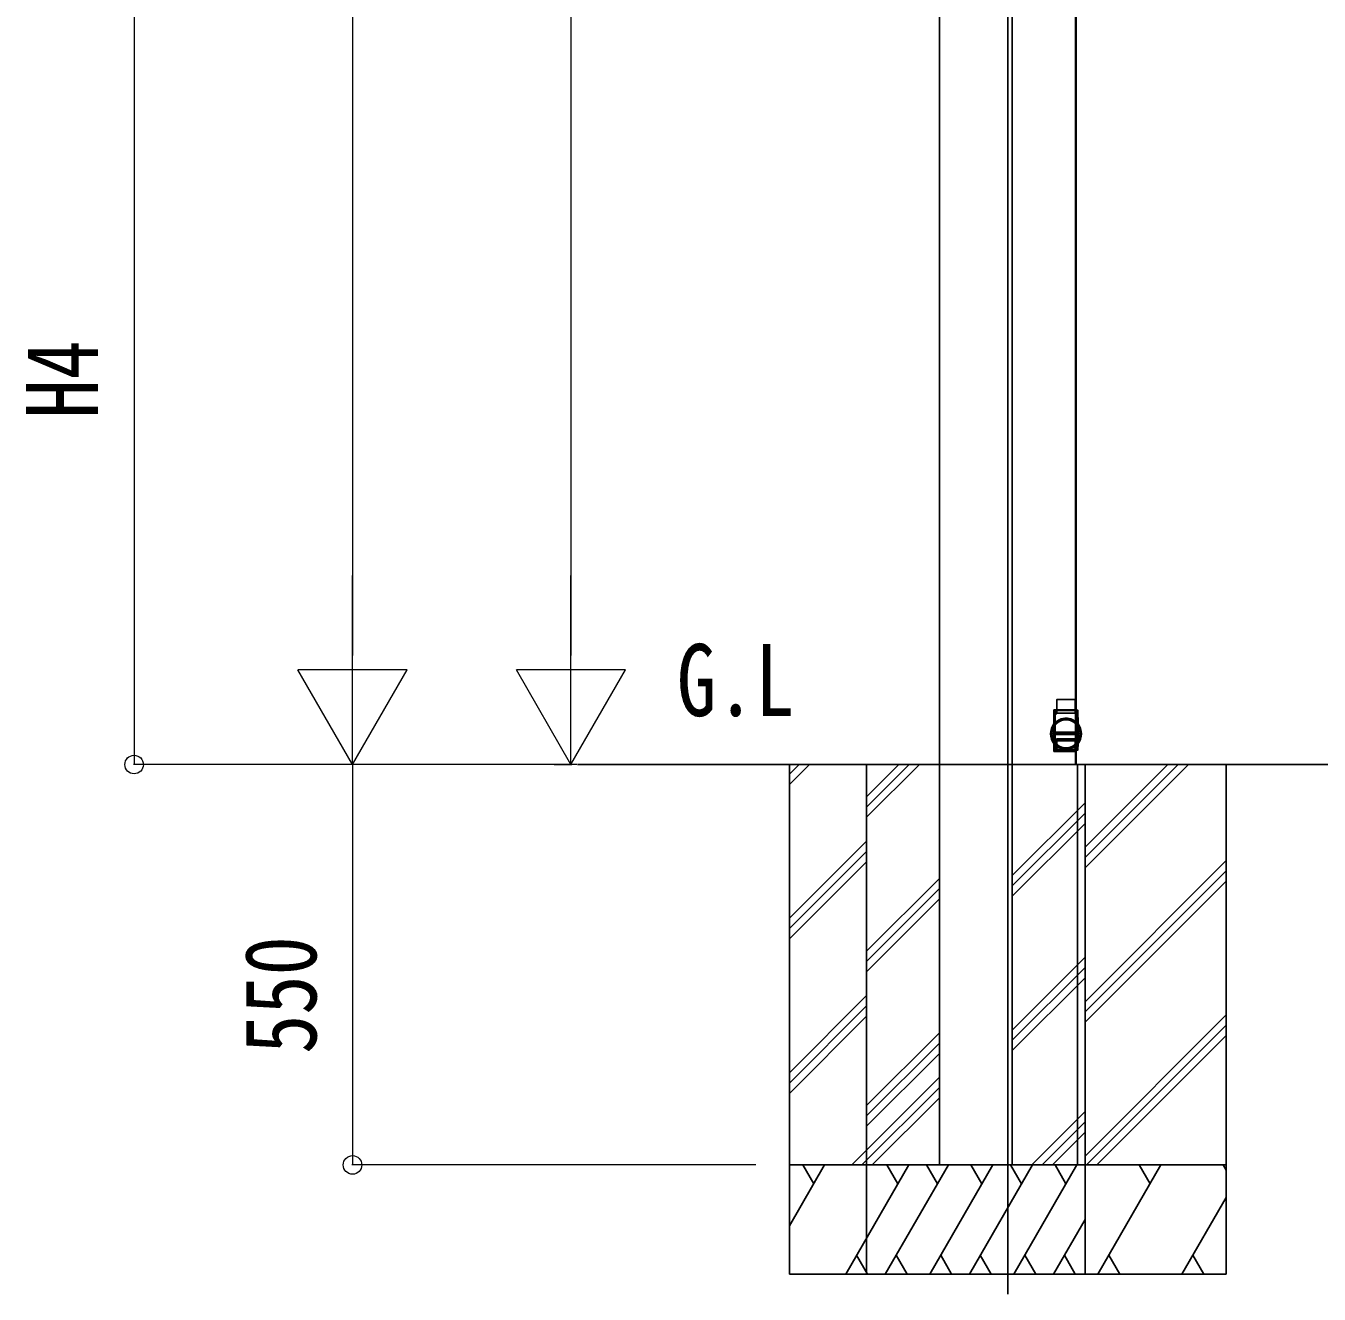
# Model space of a CAD drawing. Units: millimetres, scale not verified. Extents: x -12615 to 12615, y -8910 to 8910.
# Drawn here: x -2806 to -1030, y -5302 to -3560 of the extents above; entities that cross this region are included whole.
import ezdxf
from ezdxf.enums import TextEntityAlignment as Align

# ---------------------------------------------------------------- set-up
doc = ezdxf.new("R2010")
doc.units = ezdxf.units.MM
doc.header["$LTSCALE"] = 50
for name, color, linetype in [('0-2_USER1', 3, 'Continuous'), ('0-3_YKK_11', 7, 'Continuous'), ('0-4_YKK_12', 2, 'Continuous'), ('0-6_YKK_A1', 4, 'Continuous')]:
    doc.layers.add(name, color=color, linetype=linetype)
doc.layers.add('0-7_YKK_D', color=6, linetype='Continuous', lineweight=18)
doc.styles.add('ＭＳ ゴシック', font='')
doc.styles.get('ＭＳ ゴシック').set_extended_font_data('MS Gothic')

msp = doc.modelspace()

# ---------------------------------------------------------------- linework, layer by layer
at = {"layer": '0-3_YKK_11'}
msp.add_line((-1157.41, -4575), (-1157.41, -5275), dxfattribs=at)
at = {"layer": '0-4_YKK_12'}
msp.add_line((-1457.41, -1849.5), (-1457.41, -5302.48), dxfattribs=at)
at = {"layer": '0-6_YKK_A1'}
for p, q in [((-1551.41, -4575), (-1551.41, -1856.83)), ((-1364.71, -4575), (-1364.71, -2058.4)), ((-1363.41, -4575), (-1363.41, -2376.45)), ((-1390.31, -4486), (-1390.31, -4505)), ((-1365.31, -4485.5), (-1389.81, -4485.5)), ((-1364.81, -4486), (-1364.81, -4505)), ((-1393.21, -4500), (-1394.21, -4500)), ((-1394.21, -4500), (-1394.21, -4557)), ((-1394.21, -4500), (-1393.21, -4500)), ((-1364.81, -4500), (-1394.21, -4500)), ((-1392.93, -4500.8), (-1393.08, -4518.09)), ((-1392.93, -4500.8), (-1392.93, -4500.5)), ((-1392.93, -4500.5), (-1392.93, -4500.8)), ((-1392.93, -4500.5), (-1362.19, -4500.5)), ((-1392.31, -4517.31), (-1392.31, -4500.5)), ((-1392.31, -4500.5), (-1362.81, -4500.5)), ((-1392.31, -4500.5), (-1392.31, -4531)), ((-1390.81, -4505.5), (-1392.31, -4505.5)), ((-1392.31, -4505.5), (-1392.31, -4540.16)), ((-1392.31, -4505.5), (-1392.31, -4517.31)), ((-1392.31, -4530.5), (-1392.31, -4505.5)), ((-1392.31, -4520.23), (-1392.31, -4505.5)), ((-1392.21, -4504.5), (-1391.79, -4504.5)), ((-1391.79, -4504.5), (-1387.15, -4504.5)), ((-1390.91, -4504.5), (-1391.21, -4504.5)), ((-1387.62, -4504.5), (-1387.83, -4504.5)), ((-1386.91, -4504.5), (-1387.15, -4504.5)), ((-1387.15, -4504.5), (-1386.91, -4504.5)), ((-1386.58, -4504.5), (-1386.79, -4504.5)), ((-1384.66, -4504.5), (-1384.48, -4504.5)), ((-1384.48, -4504.5), (-1383.93, -4504.5)), ((-1383.93, -4504.5), (-1383.75, -4504.5)), ((-1381.62, -4504.5), (-1381.83, -4504.5)), ((-1380.58, -4504.5), (-1380.79, -4504.5)), ((-1376.31, -4504.5), (-1377.2, -4504.5)), ((-1376.31, -4504.5), (-1377.2, -4504.5)), ((-1373.61, -4504.5), (-1376.91, -4504.5)), ((-1374.2, -4504.5), (-1374.35, -4504.5)), ((-1373.61, -4504.5), (-1373.31, -4504.5)), ((-1373.31, -4500), (-1373.01, -4500)), ((-1373.01, -4500), (-1372.71, -4500)), ((-1372.51, -4500), (-1372.01, -4500)), ((-1372.01, -4500), (-1371.71, -4500)), ((-1365.81, -4500), (-1365.51, -4500)), ((-1365.51, -4500), (-1365.21, -4500)), ((-1365.21, -4500), (-1365.51, -4500)), ((-1364.81, -4500), (-1365.21, -4500)), ((-1364.51, -4500), (-1364.81, -4500)), ((-1364.81, -4500), (-1364.51, -4500)), ((-1364.71, -4504.5), (-1364.41, -4504.5)), ((-1364.41, -4504.5), (-1364.71, -4504.5)), ((-1364.71, -4504.5), (-1364.41, -4504.5)), ((-1364.41, -4504.5), (-1364.71, -4504.5)), ((-1364.41, -4504.5), (-1364.11, -4504.5)), ((-1362.81, -4505.5), (-1364.31, -4505.5)), ((-1363.21, -4504.5), (-1363.51, -4504.5)), ((-1363.51, -4504.5), (-1363.21, -4504.5)), ((-1362.81, -4517.31), (-1362.81, -4500.5)), ((-1362.81, -4500.5), (-1362.81, -4531)), ((-1362.81, -4505.5), (-1362.81, -4540.16)), ((-1362.81, -4520.23), (-1362.81, -4505.5)), ((-1362.81, -4505.5), (-1362.81, -4517.31)), ((-1362.19, -4500.8), (-1362.19, -4500.5)), ((-1362.19, -4500.5), (-1362.19, -4500.8)), ((-1362.03, -4518.09), (-1362.19, -4500.8)), ((-1394.09, -4519.21), (-1394.09, -4519.24)), ((-1392.31, -4545.27), (-1392.31, -4520.23)), ((-1380.06, -4511.54), (-1380.06, -4513.56)), ((-1375.06, -4513.56), (-1375.06, -4511.55)), ((-1362.81, -4520.23), (-1362.81, -4545.27)), ((-1360.91, -4532.75), (-1361.02, -4519.24)), ((-1398.91, -4532.75), (-1394.21, -4532.75)), ((-1394.21, -4532.75), (-1394.01, -4554.7)), ((-1394.09, -4546.26), (-1394.21, -4532.75)), ((-1394.21, -4532.75), (-1393.21, -4532.75)), ((-1394.09, -4546.29), (-1394.09, -4546.26)), ((-1394.01, -4554.7), (-1394.09, -4546.29)), ((-1362.81, -4530.5), (-1392.31, -4530.5)), ((-1392.31, -4530.5), (-1392.31, -4531)), ((-1392.31, -4531), (-1362.81, -4531)), ((-1362.81, -4533.5), (-1392.31, -4533.5)), ((-1392.31, -4555), (-1392.31, -4533.5)), ((-1392.31, -4552.06), (-1392.31, -4540.16)), ((-1390.31, -4542.3), (-1392.31, -4542.3)), ((-1392.31, -4542.3), (-1392.31, -4555)), ((-1392.31, -4545.27), (-1392.31, -4552.06)), ((-1392.3, -4540.25), (-1390.31, -4540.25)), ((-1390.31, -4539.93), (-1390.31, -4539.43)), ((-1390.31, -4542.39), (-1390.31, -4542.3)), ((-1390.31, -4542.3), (-1390.31, -4555)), ((-1390.31, -4542.39), (-1364.81, -4542.39)), ((-1390.31, -4555), (-1390.31, -4542.39)), ((-1380.06, -4531), (-1380.06, -4533.5)), ((-1380.06, -4531), (-1375.06, -4531)), ((-1380.04, -4533.5), (-1375.07, -4533.5)), ((-1375.06, -4533.5), (-1375.06, -4531)), ((-1364.81, -4539.43), (-1364.81, -4539.93)), ((-1364.81, -4540.74), (-1364.81, -4540.25)), ((-1364.81, -4542.3), (-1364.81, -4555)), ((-1362.81, -4542.3), (-1364.81, -4542.3)), ((-1364.81, -4542.39), (-1364.81, -4542.3)), ((-1364.81, -4555), (-1364.81, -4542.39)), ((-1362.81, -4533.5), (-1362.81, -4555)), ((-1362.81, -4542.3), (-1362.81, -4555)), ((-1361.91, -4532.75), (-1362.1, -4554.7)), ((-1361.91, -4532.75), (-1360.91, -4532.75)), ((-1361.1, -4554.7), (-1360.91, -4532.75)), ((-1361.02, -4546.29), (-1361.1, -4554.7)), ((-1361.02, -4546.26), (-1360.91, -4532.75)), ((-1361.02, -4546.29), (-1361.02, -4546.26)), ((-1360.91, -4532.75), (-1356.21, -4532.75)), ((-1394.21, -4557), (-1393.21, -4557)), ((-1393.21, -4557), (-1394.21, -4557)), ((-1394.21, -4557), (-1364.81, -4557)), ((-1393.21, -4557), (-1373.31, -4557)), ((-1393.01, -4555), (-1393.01, -4554.7)), ((-1393.01, -4554.7), (-1393.01, -4555)), ((-1392.31, -4554.65), (-1392.31, -4548.19)), ((-1392.31, -4555), (-1392.31, -4548.19)), ((-1362.81, -4555), (-1392.31, -4555)), ((-1390.31, -4555), (-1392.31, -4555)), ((-1390.31, -4551.84), (-1380.69, -4551.84)), ((-1390.31, -4555), (-1364.81, -4555)), ((-1373.31, -4557), (-1373.01, -4557)), ((-1373.01, -4557), (-1373.31, -4557)), ((-1373.01, -4557), (-1372.71, -4557)), ((-1372.71, -4557), (-1373.01, -4557)), ((-1372.71, -4557), (-1372.51, -4557)), ((-1372.51, -4557), (-1372.01, -4557)), ((-1372.01, -4557), (-1372.51, -4557)), ((-1372.01, -4557), (-1371.71, -4557)), ((-1371.71, -4557), (-1372.01, -4557)), ((-1371.71, -4557), (-1365.81, -4557)), ((-1365.81, -4557), (-1365.51, -4557)), ((-1365.51, -4557), (-1365.81, -4557)), ((-1365.21, -4557), (-1365.51, -4557)), ((-1365.51, -4557), (-1365.21, -4557)), ((-1364.81, -4557), (-1365.21, -4557)), ((-1364.81, -4552.66), (-1364.81, -4551.84)), ((-1362.81, -4555), (-1364.81, -4555)), ((-1362.81, -4548.19), (-1362.81, -4555)), ((-1362.1, -4554.7), (-1362.03, -4547.41)), ((-1362.1, -4555), (-1362.1, -4554.7)), ((-1362.1, -4554.7), (-1362.1, -4555)), ((-1362.1, -4555), (-1361.4, -4555)), ((-2048.58, -4575), (611.34, -4575)), ((-1757.41, -4575), (-1757.41, -5275)), ((-1757.41, -4602.38), (-1730.02, -4575)), ((-1757.41, -4588.24), (-1744.17, -4575)), ((-1651.41, -4575), (-1651.41, -5275)), ((-1651.41, -4619.18), (-1607.23, -4575)), ((-1651.41, -4633.32), (-1593.08, -4575)), ((-1651.41, -4647.46), (-1578.94, -4575)), ((-1551.41, -4575), (-1551.41, -5125)), ((-1361.79, -4575), (-1361.79, -5125)), ((-1351.41, -4716.88), (-1209.52, -4575)), ((-1351.41, -4702.74), (-1223.67, -4575)), ((-1351.41, -4688.6), (-1237.81, -4575)), ((-1351.41, -4575), (-1351.41, -5275)), ((-1451.41, -4727.54), (-1351.41, -4627.55)), ((-1451.41, -4741.69), (-1351.41, -4641.69)), ((-1451.41, -4755.83), (-1351.41, -4655.83)), ((-1757.41, -4786.23), (-1651.41, -4680.23)), ((-1757.41, -4800.37), (-1651.41, -4694.37)), ((-1351.41, -4900.73), (-1157.41, -4706.73)), ((-1757.41, -4814.51), (-1651.41, -4708.51)), ((-1351.41, -4914.87), (-1157.41, -4720.87)), ((-1651.41, -4831.31), (-1551.41, -4731.31)), ((-1351.41, -4929.01), (-1157.41, -4735.01)), ((-1651.41, -4845.45), (-1551.41, -4745.45)), ((-1651.41, -4859.59), (-1551.41, -4759.59)), ((-1451.41, -4939.68), (-1351.41, -4839.68)), ((-1451.41, -4953.82), (-1351.41, -4853.82)), ((-1451.41, -4967.96), (-1351.41, -4867.96)), ((-1757.41, -4998.36), (-1651.41, -4892.36)), ((-1757.41, -5012.5), (-1651.41, -4906.5)), ((-1351.41, -5112.86), (-1157.41, -4918.86)), ((-1757.41, -5026.64), (-1651.41, -4920.64)), ((-1349.41, -5125), (-1157.41, -4933)), ((-1651.41, -5043.44), (-1551.41, -4943.44)), ((-1335.26, -5125), (-1157.41, -4947.14)), ((-1651.41, -5057.58), (-1551.41, -4957.58)), ((-1651.41, -5071.73), (-1551.41, -4971.73)), ((-1671.92, -5125), (-1551.41, -5004.49)), ((-1657.77, -5125), (-1551.41, -5018.63)), ((-1643.63, -5125), (-1551.41, -5032.78)), ((-1424.6, -5125), (-1351.41, -5051.81)), ((-1410.46, -5125), (-1351.41, -5065.95)), ((-1396.31, -5125), (-1351.41, -5080.09)), ((-1157.41, -5125), (-1757.41, -5125)), ((-1757.41, -5208.83), (-1709.01, -5125)), ((-1724.01, -5150.98), (-1739.01, -5125)), ((-1680.14, -5275), (-1593.54, -5125)), ((-1351.41, -5125), (-1651.41, -5125)), ((-1625.72, -5275), (-1539.12, -5125)), ((-1608.54, -5150.98), (-1623.54, -5125)), ((-1554.12, -5150.98), (-1569.12, -5125)), ((-1564.67, -5275), (-1478.07, -5125)), ((-1551.41, -5125), (-1364.71, -5125)), ((-1451.41, -5125), (-1551.41, -5125)), ((-1510.25, -5275), (-1423.65, -5125)), ((-1493.07, -5150.98), (-1508.07, -5125)), ((-1438.65, -5150.98), (-1453.65, -5125)), ((-1449.2, -5275), (-1362.6, -5125)), ((-1377.6, -5150.98), (-1392.6, -5125)), ((-1363.55, -5125), (-1363.55, -5125)), ((-1333.73, -5275), (-1247.13, -5125)), ((-1262.13, -5150.98), (-1277.13, -5125)), ((-1161.66, -5125), (-1157.41, -5132.36)), ((-1218.26, -5275), (-1157.41, -5169.6)), ((-1394.78, -5275), (-1351.41, -5199.87)), ((-1665.14, -5249.02), (-1650.14, -5275)), ((-1610.72, -5249.02), (-1595.72, -5275)), ((-1549.67, -5249.02), (-1534.67, -5275)), ((-1495.25, -5249.02), (-1480.25, -5275)), ((-1434.2, -5249.02), (-1419.2, -5275)), ((-1379.78, -5249.02), (-1364.78, -5275)), ((-1318.73, -5249.02), (-1303.73, -5275)), ((-1203.26, -5249.02), (-1188.26, -5275)), ((-1757.41, -5275), (-1157.41, -5275)), ((-1651.41, -5275), (-1351.41, -5275))]:
    msp.add_line(p, q, dxfattribs=at)
for points in [[(-1551.41, -1852), (-1551.41, -4575), (-1551.41, -5125)], [(-1451.41, -1852), (-1451.41, -4575), (-1451.41, -5125)], [(-1394.09, -4519.21), (-1393.93, -4500.8), (-1394.21, -4532.75), (-1394.09, -4519.24)], [(-1392.93, -4500.5), (-1393.63, -4500.5), (-1392.93, -4500.5)], [(-1365.51, -4500), (-1365.81, -4500), (-1371.71, -4500), (-1372.01, -4500), (-1372.51, -4500), (-1372.71, -4500), (-1373.01, -4500), (-1373.31, -4500), (-1393.21, -4500)], [(-1393.21, -4532.75), (-1392.93, -4500.8), (-1362.19, -4500.8), (-1361.91, -4532.75)], [(-1376.31, -4504.5), (-1374.35, -4504.5), (-1374.2, -4504.5), (-1364.71, -4504.5), (-1364.41, -4504.5), (-1364.71, -4504.5), (-1383.75, -4504.5), (-1383.93, -4504.5), (-1384.48, -4504.5), (-1384.66, -4504.5), (-1391.71, -4504.5), (-1392.21, -4504.5)], [(-1391.79, -4504.5), (-1392.21, -4504.5), (-1391.71, -4504.5)], [(-1391.21, -4504.5), (-1390.96, -4504.5), (-1386.32, -4504.5), (-1385.91, -4504.5), (-1386.32, -4504.5)], [(-1390.96, -4504.5), (-1391.21, -4504.5), (-1390.91, -4504.5), (-1387.83, -4504.5), (-1387.62, -4504.5), (-1386.79, -4504.5), (-1386.58, -4504.5), (-1381.83, -4504.5), (-1381.62, -4504.5), (-1380.79, -4504.5), (-1380.58, -4504.5), (-1364.71, -4504.5)], [(-1373.01, -4504.5), (-1373.31, -4504.5), (-1373.61, -4504.5)], [(-1373.31, -4504.5), (-1373.01, -4504.5), (-1364.71, -4504.5), (-1364.41, -4504.5), (-1364.71, -4504.5)], [(-1364.51, -4500), (-1364.81, -4500), (-1364.51, -4500)], [(-1363.51, -4504.5), (-1364.11, -4504.5), (-1364.41, -4504.5)], [(-1362.81, -4531), (-1362.81, -4530.5), (-1362.81, -4505.5)], [(-1362.19, -4500.5), (-1361.49, -4500.5), (-1362.19, -4500.5)], [(-1360.91, -4532.75), (-1361.19, -4500.8), (-1361.02, -4519.21), (-1361.02, -4519.24)], [(-1393.01, -4554.7), (-1393.21, -4532.75), (-1361.91, -4532.75)], [(-1362.81, -4554.65), (-1392.31, -4554.65), (-1392.31, -4542.3)], [(-1390.31, -4540.74), (-1391.81, -4540.74), (-1391.81, -4552.66)], [(-1390.31, -4552.66), (-1391.81, -4552.66), (-1391.81, -4545.84)], [(-1390.31, -4539.43), (-1364.81, -4539.43), (-1364.81, -4540.25), (-1362.81, -4540.25)], [(-1390.31, -4539.43), (-1390.31, -4540.25), (-1390.31, -4540.74), (-1390.31, -4552.66)], [(-1364.81, -4551.84), (-1364.81, -4539.93), (-1390.31, -4539.93)], [(-1390.31, -4552.66), (-1390.31, -4551.84), (-1390.31, -4539.93)], [(-1363.31, -4552.66), (-1363.31, -4540.74), (-1364.81, -4540.74), (-1364.81, -4552.66)], [(-1363.31, -4545.84), (-1363.31, -4552.66), (-1364.81, -4552.66)], [(-1362.81, -4540.16), (-1362.81, -4552.06), (-1362.81, -4545.27)], [(-1362.81, -4548.19), (-1362.81, -4554.65), (-1362.81, -4542.3)], [(-1393.01, -4555), (-1393.71, -4555), (-1393.01, -4555)], [(-1393.08, -4547.41), (-1393.01, -4554.7), (-1362.1, -4554.7)], [(-1361.4, -4555), (-1362.1, -4555), (-1393.01, -4555)], [(-1380.69, -4551.84), (-1374.42, -4551.84), (-1364.81, -4551.84)], [(-1364.51, -4557), (-1364.81, -4557), (-1364.51, -4557)], [(-1364.51, -4557), (-1364.81, -4557), (-1364.51, -4557)]]:
    msp.add_lwpolyline(points, dxfattribs=at)
for points in [[(-1375.06, -4511.55), (-1375.2, -4511.53), (-1375.6, -4511.49), (-1376.22, -4511.44), (-1377, -4511.41), (-1377.84, -4511.4), (-1378.64, -4511.43), (-1379.32, -4511.47), (-1379.81, -4511.52), (-1380.04, -4511.55), (-1379.99, -4511.54), (-1379.68, -4511.51), (-1379.12, -4511.46), (-1378.38, -4511.42), (-1377.56, -4511.4), (-1376.73, -4511.42), (-1376, -4511.46), (-1375.44, -4511.5), (-1375.12, -4511.54)], [(-1375.06, -4513.56), (-1375.2, -4513.54), (-1375.6, -4513.5), (-1376.22, -4513.45), (-1377, -4513.41), (-1377.84, -4513.4), (-1378.64, -4513.43), (-1379.32, -4513.48), (-1379.81, -4513.53), (-1380.04, -4513.56), (-1379.99, -4513.55), (-1379.68, -4513.52), (-1379.12, -4513.46), (-1378.39, -4513.42), (-1377.56, -4513.4), (-1376.74, -4513.42), (-1376.01, -4513.46), (-1375.45, -4513.52), (-1375.12, -4513.55)]]:
    msp.add_lwpolyline(points, close=True, dxfattribs=at)
for radius in [21.01, 20.71, 19.35]:
    msp.add_circle((-1377.56, -4532.75), radius, dxfattribs=at)
for centre, radius, start, end in [((-1389.81, -4486), 0.5, 90, 180), ((-1389.81, -4486), 0.5, 90, 180), ((-1389.81, -4486), 0.5, 90, 180), ((-1389.81, -4486), 0.5, 90, 180), ((-1365.31, -4486), 0.5, 0, 90), ((-1365.31, -4486), 0.5, 0, 90), ((-1365.31, -4486), 0.5, 0, 90), ((-1365.31, -4486), 0.5, 0, 90), ((-1393.63, -4500.8), 0.3, 90, 179.5), ((-1393.63, -4500.8), 0.3, 90, 179.5), ((-1377.56, -4532.75), 21.35, 43.36205, 136.63795), ((-1377.56, -4532.75), 21.35, 46.30126, 133.69874), ((-1377.56, -4532.75), 21.35, 46.30126, 133.69874), ((-1390.81, -4505), 0.5, 270, 0), ((-1390.81, -4505), 0.5, 270, 0), ((-1390.81, -4505), 0.5, 270, 0), ((-1390.81, -4505), 0.5, 270, 0), ((-1364.31, -4505), 0.5, 180, 270), ((-1364.31, -4505), 0.5, 180, 270), ((-1364.31, -4505), 0.5, 180, 270), ((-1364.31, -4505), 0.5, 180, 270), ((-1361.49, -4500.8), 0.3, 0.5, 90), ((-1361.49, -4500.8), 0.3, 0.5, 90), ((-1377.56, -4532.75), 21.35, 140.74511, 179.99127), ((-1377.56, -4532.75), 19.35, 139.66507, 220.33493), ((-1406.38, -4507.12), 17.24, 315.49151, 320.50828), ((-1377.56, -4532.75), 19.35, 40.33493, 139.66507), ((-1377.56, -4532.75), 19.35, 319.66507, 40.33493), ((-1382.77, -4537.77), 28.59, 40.48787, 43.51234), ((-1377.56, -4532.75), 21.35, 0.00873, 39.25489), ((-1377.56, -4532.75), 21.35, 180.00873, 219.25489), ((-1372.34, -4527.73), 28.59, 220.48787, 223.51234), ((-1377.56, -4532.75), 19.35, 220.33493, 222.57146), ((-1377.56, -4532.75), 19.35, 222.57146, 260.67495), ((-1377.56, -4532.75), 19.35, 279.32505, 317.42854), ((-1377.56, -4532.75), 19.35, 317.42854, 319.66507), ((-1348.73, -4558.38), 17.24, 135.49151, 140.50828), ((-1377.56, -4532.75), 21.35, 320.74511, 359.99127), ((-1393.71, -4554.7), 0.3, 180.5, 270), ((-1393.71, -4554.7), 0.3, 180.5, 270), ((-1377.56, -4532.75), 21.35, 223.36205, 316.63795), ((-1377.56, -4532.75), 21.35, 226.30126, 313.69874), ((-1377.56, -4532.75), 21.35, 226.30126, 313.69874), ((-1377.56, -4532.75), 19.35, 260.67495, 279.32505), ((-1361.4, -4554.7), 0.3, 270, 359.5), ((-1361.4, -4554.7), 0.3, 270, 359.5)]:
    msp.add_arc(centre, radius, start, end, dxfattribs=at)
for centre, major_axis, ratio, start_param, end_param in [((-1392.93, -4500.8), (1, 0), 0.002618, 1.5708565, 3.1415767), ((-1392.93, -4500.8), (1, 0), 0.002618, 1.5708565, 3.1415767), ((-1362.19, -4500.8), (1, 0), 0.002618, 0.000016, 1.5707362), ((-1362.19, -4500.8), (1, 0), 0.002618, 0.000016, 1.5707362), ((-1391.81, -4540.16), (0, 0.508), 0.984808, 1.5707963, 1.7453293), ((-1391.81, -4540.25), (-0.383, 0.383), 0.8391, 0.8726646, 2.268928), ((-1363.31, -4540.25), (0.383, 0.383), 0.8391, 4.0142573, 5.4105207), ((-1363.31, -4540.16), (0, -0.508), 0.984808, 1.3962634, 1.5707963), ((-1393.01, -4554.7), (1, 0), 0.002618, 3.1416086, 4.7123288), ((-1393.01, -4554.7), (1, 0), 0.002618, 3.1416086, 4.7123288), ((-1391.81, -4552.06), (0, 0.596), 0.8391, 1.5707963, 3.1415927), ((-1363.31, -4552.06), (0, 0.596), 0.8391, 3.1415927, 4.712389), ((-1362.1, -4554.7), (1, 0), 0.002618, 4.7124491, 6.2831693), ((-1362.1, -4554.7), (1, 0), 0.002618, 4.7124491, 6.2831693)]:
    msp.add_ellipse(centre, major_axis=major_axis, ratio=ratio, start_param=start_param, end_param=end_param, dxfattribs=at)
at = {"layer": '0-7_YKK_D', "color": 1}
for p, q in [((-2357.41, -2002), (-2357.41, -4425)), ((-2057.41, -2225), (-2057.41, -4425)), ((-2357.41, -4575), (-2357.41, -4315.19)), ((-2057.41, -4575), (-2057.41, -4315.19)), ((-2357.41, -4575), (-2432.41, -4445.1)), ((-2282.41, -4445.1), (-2432.41, -4445.1)), ((-2357.41, -4575), (-2282.41, -4445.1)), ((-2057.41, -4575), (-2132.41, -4445.1)), ((-1982.41, -4445.1), (-2132.41, -4445.1)), ((-2057.41, -4575), (-1982.41, -4445.1)), ((-2357.08, -4575), (-2356.41, -4575)), ((-2080.36, -4575), (-2056.41, -4575))]:
    msp.add_line(p, q, dxfattribs=at)
at = {"layer": '0-7_YKK_D'}
for p, q in [((-2657.41, -3517.4), (-2657.41, -4575)), ((-2049.58, -4575), (-2658.41, -4575)), ((-2357.41, -4575), (-2357.41, -5125)), ((-2357.08, -4575), (-2356.41, -4575)), ((-1803.41, -5125), (-2358.41, -5125))]:
    msp.add_line(p, q, dxfattribs=at)
for centre in [(-2657.41, -4575), (-2357.41, -5125)]:
    msp.add_circle(centre, 12.75, dxfattribs=at)

# ---------------------------------------------------------------- texts
at = {"layer": '0-2_USER1', "style": 'ＭＳ ゴシック', "width": 0.8}
msp.add_text('G.L', height=98.97, dxfattribs=at).set_placement((-1912, -4538), align=Align.BOTTOM_LEFT)
at = {"layer": '0-7_YKK_D', "style": 'ＭＳ ゴシック', "width": 0.8}
for s, p in [('H4', (-2677.41, -4099.9)), ('550', (-2377.41, -4972.4))]:
    msp.add_text(s, height=98.97, rotation=90, dxfattribs=at).set_placement(p, align=Align.BOTTOM_LEFT)

doc.saveas('drawing.dxf')
